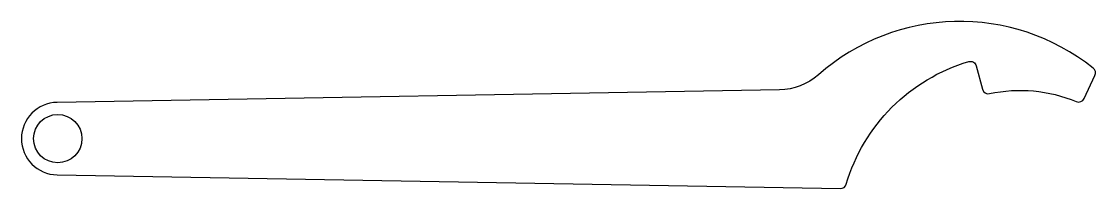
# Model space of a CAD drawing. Extents: x -82.6 to 6.2, y 3.9 to 17.7.
import ezdxf

# ---------------------------------------------------------------- set-up
doc = ezdxf.new("R2010")
doc.units = 0

msp = doc.modelspace()

# ---------------------------------------------------------------- linework, layer by layer
at = {"layer": '1'}
msp.add_lwpolyline([(6.175, 13.242, 0.346509), (6.033, 13.844, 0.363517), (-16.697, 13.288, -0.177924), (-19.913, 12.042), (-79.651, 11, 0.982697), (-79.651, 5), (-14.88, 3.87, 0.337631), (-14.392, 4.229, -0.254484), (-4.264, 14.381, -0.424352), (-3.638, 14.027), (-3.135, 12.09, 0.402543), (-2.545, 11.727, -0.153705), (4.632, 11.07, 0.402543), (5.279, 11.32)], format="xyb", close=True, dxfattribs=at)
msp.add_circle((-79.599, 8), 2, dxfattribs=at)

doc.saveas('drawing.dxf')
